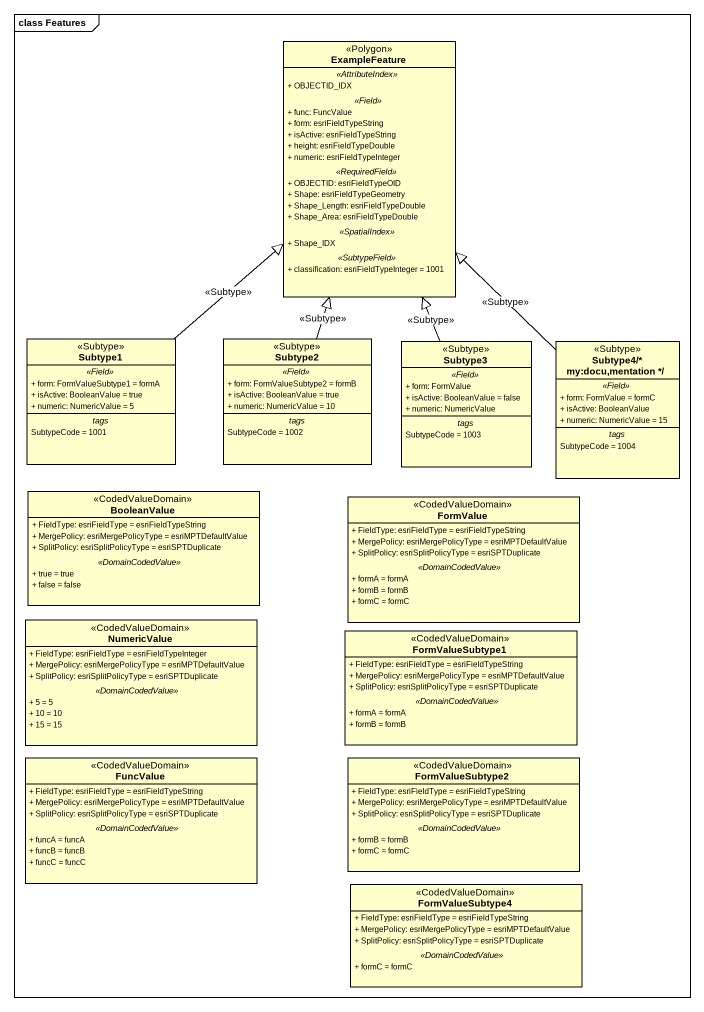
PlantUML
@startuml
mainframe class Features
hide circle
hide empty members
skinparam classAttributeIconSize 0
class ExampleFeature <<Polygon>> {
  .. <<AttributeIndex>> ..
  + OBJECTID_IDX
  .. <<Field>> ..
  + func: FuncValue
  + form: esriFieldTypeString
  + isActive: esriFieldTypeString
  + height: esriFieldTypeDouble
  + numeric: esriFieldTypeInteger
  .. <<RequiredField>> ..
  + OBJECTID: esriFieldTypeOID
  + Shape: esriFieldTypeGeometry
  + Shape_Length: esriFieldTypeDouble
  + Shape_Area: esriFieldTypeDouble
  .. <<SpatialIndex>> ..
  + Shape_IDX
  .. <<SubtypeField>> ..
  + classification: esriFieldTypeInteger = 1001
}
class Subtype1 <<Subtype>> {
  .. <<Field>> ..
  + form: FormValueSubtype1 = formA
  + isActive: BooleanValue = true
  + numeric: NumericValue = 5
  -- tags --
  SubtypeCode = 1001
}
class Subtype2 <<Subtype>> {
  .. <<Field>> ..
  + form: FormValueSubtype2 = formB
  + isActive: BooleanValue = true
  + numeric: NumericValue = 10
  -- tags --
  SubtypeCode = 1002
}
class Subtype3 <<Subtype>> {
  .. <<Field>> ..
  + form: FormValue
  + isActive: BooleanValue = false
  + numeric: NumericValue
  -- tags --
  SubtypeCode = 1003
}
class "Subtype4/* my:docu,mentation */" as Subtype4_my_docu_mentation <<Subtype>> {
  .. <<Field>> ..
  + form: FormValue = formC
  + isActive: BooleanValue
  + numeric: NumericValue = 15
  -- tags --
  SubtypeCode = 1004
}
class BooleanValue <<CodedValueDomain>> {
  + FieldType: esriFieldType = esriFieldTypeString
  + MergePolicy: esriMergePolicyType = esriMPTDefaultValue
  + SplitPolicy: esriSplitPolicyType = esriSPTDuplicate
  .. <<DomainCodedValue>> ..
  + true = true
  + false = false
}
class FormValue <<CodedValueDomain>> {
  + FieldType: esriFieldType = esriFieldTypeString
  + MergePolicy: esriMergePolicyType = esriMPTDefaultValue
  + SplitPolicy: esriSplitPolicyType = esriSPTDuplicate
  .. <<DomainCodedValue>> ..
  + formA = formA
  + formB = formB
  + formC = formC
}
class NumericValue <<CodedValueDomain>> {
  + FieldType: esriFieldType = esriFieldTypeInteger
  + MergePolicy: esriMergePolicyType = esriMPTDefaultValue
  + SplitPolicy: esriSplitPolicyType = esriSPTDuplicate
  .. <<DomainCodedValue>> ..
  + 5 = 5
  + 10 = 10
  + 15 = 15
}
class FormValueSubtype1 <<CodedValueDomain>> {
  + FieldType: esriFieldType = esriFieldTypeString
  + MergePolicy: esriMergePolicyType = esriMPTDefaultValue
  + SplitPolicy: esriSplitPolicyType = esriSPTDuplicate
  .. <<DomainCodedValue>> ..
  + formA = formA
  + formB = formB
}
class FuncValue <<CodedValueDomain>> {
  + FieldType: esriFieldType = esriFieldTypeString
  + MergePolicy: esriMergePolicyType = esriMPTDefaultValue
  + SplitPolicy: esriSplitPolicyType = esriSPTDuplicate
  .. <<DomainCodedValue>> ..
  + funcA = funcA
  + funcB = funcB
  + funcC = funcC
}
class FormValueSubtype2 <<CodedValueDomain>> {
  + FieldType: esriFieldType = esriFieldTypeString
  + MergePolicy: esriMergePolicyType = esriMPTDefaultValue
  + SplitPolicy: esriSplitPolicyType = esriSPTDuplicate
  .. <<DomainCodedValue>> ..
  + formB = formB
  + formC = formC
}
class FormValueSubtype4 <<CodedValueDomain>> {
  + FieldType: esriFieldType = esriFieldTypeString
  + MergePolicy: esriMergePolicyType = esriMPTDefaultValue
  + SplitPolicy: esriSplitPolicyType = esriSPTDuplicate
  .. <<DomainCodedValue>> ..
  + formC = formC
}
Subtype1 -up-|> ExampleFeature : <<Subtype>>
Subtype2 -up-|> ExampleFeature : <<Subtype>>
Subtype3 -up-|> ExampleFeature : <<Subtype>>
Subtype4_my_docu_mentation -up-|> ExampleFeature : <<Subtype>>
@enduml
